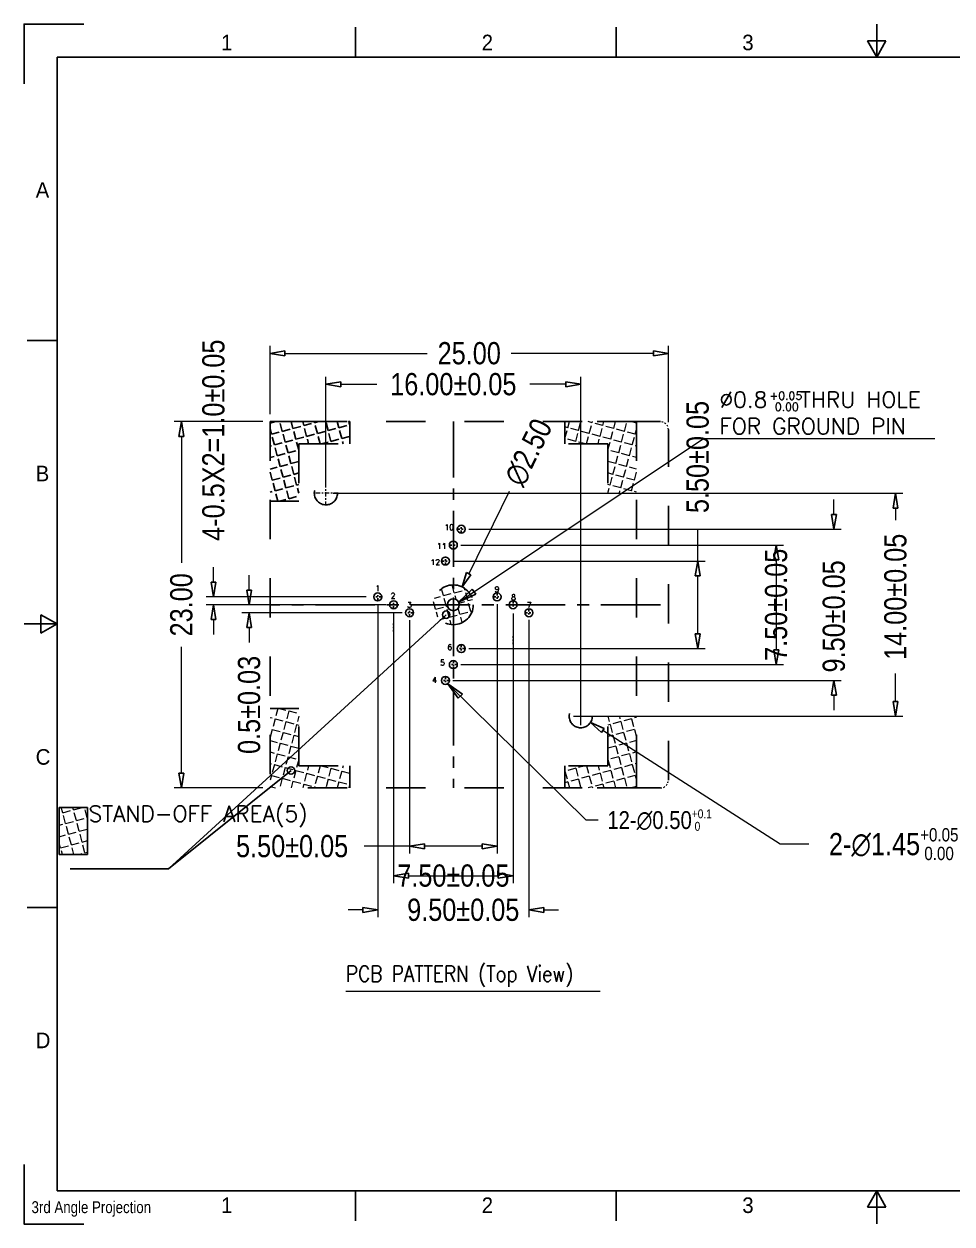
# Model space of a CAD drawing. Header units: millimetres. Extents: x 1410 to 1517, y -277 to -202.
# Drawn here: x 1410 to 1468.3, y -277.2 to -201.9 of the extents above; entities that cross this region are included whole.
import ezdxf
from ezdxf.enums import TextEntityAlignment as Align

# ---------------------------------------------------------------- set-up
doc = ezdxf.new("R2010")
doc.units = ezdxf.units.MM
doc.header["$LTSCALE"] = 30.734
doc.header["$PDMODE"] = 3
doc.header["$PDSIZE"] = 8
doc.linetypes.add('CENTER', pattern=[0.6, 0.375, -0.075, 0.075, -0.075])
doc.linetypes.add('HIDDEN', pattern=[0.2, 0.1, -0.1])
doc.layers.get('0').update_dxf_attribs({"linetype": 'CONTINUOUS'})
doc.layers.get('Defpoints').update_dxf_attribs({"linetype": 'CONTINUOUS'})
for name, color, linetype in [('DEFAULT_2', 8, 'HIDDEN'), ('DIM', 3, 'CONTINUOUS'), ('TuKuang', 7, 'CONTINUOUS')]:
    doc.layers.add(name, color=color, linetype=linetype)
doc.layers.add('from', color=7, linetype='CONTINUOUS', lineweight=13)
doc.styles.add('1', font='romans.shx', dxfattribs={"height": 2.5})
doc.styles.add('ROMANS', font='romans.shx')
doc.styles.get("Standard").update_dxf_attribs({"font": 'txt', "width": 0.85})
doc.styles.add('TXT', font='txt.shx', dxfattribs={"bigfont": 'gbcbig.shx'})
doc.dimstyles.get("Standard").update_dxf_attribs({"dimscale": 0.97, "dimtxt": 2, "dimasz": 1.2, "dimexe": 0.5, "dimexo": 0.5, "dimgap": 0.5, "dimtad": 0, "dimtoh": 1, "dimzin": 1, "dimdsep": 46, "dimtxsty": 'Standard', "dimblk": 'CLOSEDBLANK', "dimcen": 0.5, "dimclrd": 3, "dimclre": 3, "dimclrt": 4, "dimadec": 0, "dimazin": 0, "dimtp": 0.05, "dimtm": 0.05, "dimtfac": 1, "dimtofl": 0, "dimtmove": 0, "dimatfit": 3, "dimldrblk": 'CLOSEDBLANK', "dimfxl": 1, "dimtolj": 1, "dimtzin": 0, "dimlwd": 5, "dimlwe": 5, "dimarcsym": 0})

# ---------------------------------------------------------------- blocks, each defined once
blk = doc.blocks.new('_CLOSEDBLANK')
at = {"color": 0, "linetype": 'ByBlock'}
for p, q in [((-1, 0.167), (0, 0)), ((-1, 0.167), (-1, -0.167)), ((0, 0), (-1, -0.167))]:
    blk.add_line(p, q, dxfattribs=at)
blk = doc.blocks.new('*D4')
at = {"layer": 'Defpoints', "color": 0, "linetype": 'ByBlock', "transparency": 16777216}
for p in [(1428.942, -231.362), (1444.942, -245.362), (1464.705, -245.362)]:
    blk.add_point(p, dxfattribs=at)
at = {"layer": 'DIM', "color": 3, "linetype": 'ByBlock', "lineweight": 5, "transparency": 16777216}
for p, q in [((1429.407, -231.362), (1465.17, -231.362)), ((1464.705, -232.292), (1464.705, -233.047)), ((1464.705, -244.432), (1464.705, -242.672)), ((1445.407, -245.362), (1465.17, -245.362))]:
    blk.add_line(p, q, dxfattribs=at)
at = {"layer": 'DIM', "color": 3, "linetype": 'ByBlock', "lineweight": 5, "transparency": 16777216, "xscale": 0.93, "yscale": 0.93, "zscale": 0.93}
for p, rotation in [((1464.705, -231.362), 90), ((1464.705, -245.362), 270)]:
    blk.add_blockref('_CLOSEDBLANK', p, dxfattribs=dict(at, rotation=rotation))
at = {"layer": 'DIM', "color": 4, "linetype": 'ByBlock', "transparency": 16777216, "insert": (1464.705, -237.86), "char_height": 1.395, "attachment_point": 5, "rotation": 90}
blk.add_mtext('\\A1;14.00±0.05', dxfattribs=at)
blk = doc.blocks.new('*D5')
at = {"layer": 'Defpoints', "color": 0, "linetype": 'ByBlock', "transparency": 16777216}
for p in [(1428.942, -224.516), (1428.942, -231.362), (1444.942, -245.362)]:
    blk.add_point(p, dxfattribs=at)
at = {"layer": 'DIM', "color": 3, "linetype": 'ByBlock', "lineweight": 5, "transparency": 16777216}
for p, q in [((1428.942, -230.897), (1428.942, -224.051)), ((1429.872, -224.516), (1432.129, -224.516)), ((1444.012, -224.516), (1441.754, -224.516)), ((1444.942, -244.897), (1444.942, -224.051))]:
    blk.add_line(p, q, dxfattribs=at)
at = {"layer": 'DIM', "color": 3, "linetype": 'ByBlock', "lineweight": 5, "transparency": 16777216, "xscale": 0.93, "yscale": 0.93, "zscale": 0.93, "rotation": 180}
blk.add_blockref('_CLOSEDBLANK', (1428.942, -224.516), dxfattribs=at)
at = {"layer": 'DIM', "color": 3, "linetype": 'ByBlock', "lineweight": 5, "transparency": 16777216, "xscale": 0.93, "yscale": 0.93, "zscale": 0.93}
blk.add_blockref('_CLOSEDBLANK', (1444.942, -224.516), dxfattribs=at)
at = {"layer": 'DIM', "color": 4, "linetype": 'ByBlock', "transparency": 16777216, "insert": (1436.942, -224.516), "char_height": 1.395, "attachment_point": 5}
blk.add_mtext('\\A1;16.00±0.05', dxfattribs=at)
blk = doc.blocks.new('*D6')
at = {"layer": 'Defpoints', "color": 0, "linetype": 'ByBlock', "transparency": 16777216}
for p in [(1433.192, -238.362), (1440.692, -238.437), (1440.692, -255.37)]:
    blk.add_point(p, dxfattribs=at)
at = {"layer": 'DIM', "color": 3, "linetype": 'ByBlock', "lineweight": 5, "transparency": 16777216}
for p, q in [((1433.192, -238.827), (1433.192, -255.835)), ((1440.692, -238.902), (1440.692, -255.835)), ((1434.122, -255.37), (1439.762, -255.37))]:
    blk.add_line(p, q, dxfattribs=at)
at = {"layer": 'DIM', "color": 3, "linetype": 'ByBlock', "lineweight": 5, "transparency": 16777216, "xscale": 0.93, "yscale": 0.93, "zscale": 0.93, "rotation": 180}
blk.add_blockref('_CLOSEDBLANK', (1433.192, -255.37), dxfattribs=at)
at = {"layer": 'DIM', "color": 3, "linetype": 'ByBlock', "lineweight": 5, "transparency": 16777216, "xscale": 0.93, "yscale": 0.93, "zscale": 0.93}
blk.add_blockref('_CLOSEDBLANK', (1440.692, -255.37), dxfattribs=at)
at = {"layer": 'DIM', "color": 4, "linetype": 'ByBlock', "transparency": 16777216, "insert": (1436.942, -255.37), "char_height": 1.395, "attachment_point": 5}
blk.add_mtext('\\A1;7.50±0.05', dxfattribs=at)
blk = doc.blocks.new('*D7')
at = {"layer": 'Defpoints', "color": 0, "linetype": 'ByBlock', "transparency": 16777216}
for p in [(1432.192, -237.862), (1441.692, -238.837), (1441.692, -257.519)]:
    blk.add_point(p, dxfattribs=at)
at = {"layer": 'DIM', "color": 3, "linetype": 'ByBlock', "lineweight": 5, "transparency": 16777216}
for p, q in [((1432.192, -238.327), (1432.192, -257.984)), ((1441.692, -239.302), (1441.692, -257.984)), ((1431.262, -257.519), (1430.332, -257.519)), ((1442.622, -257.519), (1443.552, -257.519))]:
    blk.add_line(p, q, dxfattribs=at)
at = {"layer": 'DIM', "color": 3, "linetype": 'ByBlock', "lineweight": 5, "transparency": 16777216, "xscale": 0.93, "yscale": 0.93, "zscale": 0.93}
blk.add_blockref('_CLOSEDBLANK', (1432.192, -257.519), dxfattribs=at)
at = {"layer": 'DIM', "color": 3, "linetype": 'ByBlock', "lineweight": 5, "transparency": 16777216, "xscale": 0.93, "yscale": 0.93, "zscale": 0.93, "rotation": 180}
blk.add_blockref('_CLOSEDBLANK', (1441.692, -257.519), dxfattribs=at)
at = {"layer": 'DIM', "color": 4, "linetype": 'ByBlock', "transparency": 16777216, "insert": (1437.565, -257.519), "char_height": 1.395, "attachment_point": 5}
blk.add_mtext('\\A1;9.50±0.05', dxfattribs=at)
blk = doc.blocks.new('*D8')
at = {"layer": 'Defpoints', "color": 0, "linetype": 'ByBlock', "transparency": 16777216}
for p in [(1437.442, -233.612), (1436.442, -243.112), (1460.839, -243.112)]:
    blk.add_point(p, dxfattribs=at)
at = {"layer": 'DIM', "color": 3, "linetype": 'ByBlock', "lineweight": 5, "transparency": 16777216}
for p, q in [((1460.839, -232.682), (1460.839, -231.752)), ((1437.907, -233.612), (1461.303, -233.612)), ((1436.907, -243.112), (1461.303, -243.112)), ((1460.839, -244.042), (1460.839, -244.972))]:
    blk.add_line(p, q, dxfattribs=at)
at = {"layer": 'DIM', "color": 3, "linetype": 'ByBlock', "lineweight": 5, "transparency": 16777216, "xscale": 0.93, "yscale": 0.93, "zscale": 0.93}
for p, rotation in [((1460.839, -233.612), 270), ((1460.839, -243.112), 90)]:
    blk.add_blockref('_CLOSEDBLANK', p, dxfattribs=dict(at, rotation=rotation))
at = {"layer": 'DIM', "color": 4, "linetype": 'ByBlock', "transparency": 16777216, "insert": (1460.839, -239.089), "char_height": 1.395, "attachment_point": 5, "rotation": 90}
blk.add_mtext('\\A1;9.50±0.05', dxfattribs=at)
blk = doc.blocks.new('*D9')
at = {"layer": 'Defpoints', "color": 0, "linetype": 'ByBlock', "transparency": 16777216}
for p in [(1419.868, -226.862), (1425.442, -226.862), (1425.442, -249.862)]:
    blk.add_point(p, dxfattribs=at)
at = {"layer": 'DIM', "color": 3, "linetype": 'ByBlock', "lineweight": 5, "transparency": 16777216}
for p, q in [((1424.977, -226.862), (1419.403, -226.862)), ((1419.868, -227.792), (1419.868, -235.723)), ((1419.868, -248.932), (1419.868, -241.001)), ((1424.977, -249.862), (1419.403, -249.862))]:
    blk.add_line(p, q, dxfattribs=at)
at = {"layer": 'DIM', "color": 3, "linetype": 'ByBlock', "lineweight": 5, "transparency": 16777216, "xscale": 0.93, "yscale": 0.93, "zscale": 0.93}
for p, rotation in [((1419.868, -226.862), 90), ((1419.868, -249.862), 270)]:
    blk.add_blockref('_CLOSEDBLANK', p, dxfattribs=dict(at, rotation=rotation))
at = {"layer": 'DIM', "color": 4, "linetype": 'ByBlock', "transparency": 16777216, "insert": (1419.868, -238.362), "char_height": 1.395, "attachment_point": 5, "rotation": 90}
blk.add_mtext('\\A1;23.00', dxfattribs=at)
blk = doc.blocks.new('*D10')
at = {"layer": 'Defpoints', "color": 0, "linetype": 'ByBlock', "transparency": 16777216}
for p in [(1425.442, -222.573), (1425.442, -226.862), (1450.442, -227.362)]:
    blk.add_point(p, dxfattribs=at)
at = {"layer": 'DIM', "color": 3, "linetype": 'ByBlock', "lineweight": 5, "transparency": 16777216}
for p, q in [((1425.442, -226.397), (1425.442, -222.108)), ((1450.442, -226.897), (1450.442, -222.108)), ((1426.372, -222.573), (1435.303, -222.573)), ((1449.512, -222.573), (1440.58, -222.573))]:
    blk.add_line(p, q, dxfattribs=at)
at = {"layer": 'DIM', "color": 3, "linetype": 'ByBlock', "lineweight": 5, "transparency": 16777216, "xscale": 0.93, "yscale": 0.93, "zscale": 0.93, "rotation": 180}
blk.add_blockref('_CLOSEDBLANK', (1425.442, -222.573), dxfattribs=at)
at = {"layer": 'DIM', "color": 3, "linetype": 'ByBlock', "lineweight": 5, "transparency": 16777216, "xscale": 0.93, "yscale": 0.93, "zscale": 0.93}
blk.add_blockref('_CLOSEDBLANK', (1450.442, -222.573), dxfattribs=at)
at = {"layer": 'DIM', "color": 4, "linetype": 'ByBlock', "transparency": 16777216, "insert": (1437.942, -222.573), "char_height": 1.395, "attachment_point": 5}
blk.add_mtext('\\A1;25.00', dxfattribs=at)
blk = doc.blocks.new('*D11')
at = {"layer": 'Defpoints', "color": 0, "linetype": 'ByBlock', "transparency": 16777216}
for p in [(1437.495, -237.241), (1436.388, -239.483)]:
    blk.add_point(p, dxfattribs=at)
at = {"layer": 'DIM', "color": 3, "linetype": 'ByBlock', "lineweight": 5, "transparency": 16777216}
for p, q in [((1440.455, -231.246), (1437.907, -236.407)), ((1436.942, -238.827), (1436.942, -237.897)), ((1436.477, -238.362), (1437.407, -238.362))]:
    blk.add_line(p, q, dxfattribs=at)
at = {"layer": 'DIM', "color": 3, "linetype": 'ByBlock', "lineweight": 5, "transparency": 16777216, "xscale": 0.93, "yscale": 0.93, "zscale": 0.93, "rotation": 243.7277624306695}
blk.add_blockref('_CLOSEDBLANK', (1437.495, -237.241), dxfattribs=at)
at = {"layer": 'DIM', "color": 4, "linetype": 'ByBlock', "transparency": 16777216, "insert": (1441.666, -228.791), "char_height": 1.395, "attachment_point": 5, "rotation": 63.72776}
blk.add_mtext('\\A1;∅2.50', dxfattribs=at)
blk = doc.blocks.new('*D12')
at = {"layer": 'Defpoints', "color": 0, "linetype": 'ByBlock', "transparency": 16777216}
for p in [(1436.942, -234.612), (1436.942, -242.112), (1457.215, -242.112)]:
    blk.add_point(p, dxfattribs=at)
at = {"layer": 'DIM', "color": 3, "linetype": 'ByBlock', "lineweight": 5, "transparency": 16777216}
for p, q in [((1437.407, -234.612), (1457.68, -234.612)), ((1457.215, -235.542), (1457.215, -241.182)), ((1437.407, -242.112), (1457.68, -242.112))]:
    blk.add_line(p, q, dxfattribs=at)
at = {"layer": 'DIM', "color": 3, "linetype": 'ByBlock', "lineweight": 5, "transparency": 16777216, "xscale": 0.93, "yscale": 0.93, "zscale": 0.93}
for p, rotation in [((1457.215, -234.612), 90), ((1457.215, -242.112), 270)]:
    blk.add_blockref('_CLOSEDBLANK', p, dxfattribs=dict(at, rotation=rotation))
at = {"layer": 'DIM', "color": 4, "linetype": 'ByBlock', "transparency": 16777216, "insert": (1457.215, -238.362), "char_height": 1.395, "attachment_point": 5, "rotation": 90}
blk.add_mtext('\\A1;7.50±0.05', dxfattribs=at)
blk = doc.blocks.new('*D13')
at = {"layer": 'Defpoints', "color": 0, "linetype": 'ByBlock', "transparency": 16777216}
for p in [(1436.442, -235.612), (1437.442, -241.112), (1452.289, -241.112)]:
    blk.add_point(p, dxfattribs=at)
at = {"layer": 'DIM', "color": 3, "linetype": 'ByBlock', "lineweight": 5, "transparency": 16777216}
for p, q in [((1452.289, -235.612), (1452.289, -233.597)), ((1436.907, -235.612), (1452.754, -235.612)), ((1452.289, -240.182), (1452.289, -236.542)), ((1437.907, -241.112), (1452.754, -241.112))]:
    blk.add_line(p, q, dxfattribs=at)
at = {"layer": 'DIM', "color": 3, "linetype": 'ByBlock', "lineweight": 5, "transparency": 16777216, "xscale": 0.93, "yscale": 0.93, "zscale": 0.93}
for p, rotation in [((1452.289, -235.612), 90), ((1452.289, -241.112), 270)]:
    blk.add_blockref('_CLOSEDBLANK', p, dxfattribs=dict(at, rotation=rotation))
at = {"layer": 'DIM', "color": 4, "linetype": 'ByBlock', "transparency": 16777216, "insert": (1452.289, -229.081), "char_height": 1.395, "attachment_point": 5, "rotation": 90}
blk.add_mtext('\\A1;5.50±0.05', dxfattribs=at)
blk = doc.blocks.new('*D14')
at = {"layer": 'Defpoints', "color": 0, "linetype": 'ByBlock', "transparency": 16777216}
for p in [(1439.692, -237.862), (1434.192, -238.862), (1434.192, -253.52)]:
    blk.add_point(p, dxfattribs=at)
at = {"layer": 'DIM', "color": 3, "linetype": 'ByBlock', "lineweight": 5, "transparency": 16777216}
for p, q in [((1439.692, -238.327), (1439.692, -253.984)), ((1434.192, -239.327), (1434.192, -253.984)), ((1434.192, -253.52), (1431.337, -253.52)), ((1438.762, -253.52), (1435.122, -253.52))]:
    blk.add_line(p, q, dxfattribs=at)
at = {"layer": 'DIM', "color": 3, "linetype": 'ByBlock', "lineweight": 5, "transparency": 16777216, "xscale": 0.93, "yscale": 0.93, "zscale": 0.93, "rotation": 180}
blk.add_blockref('_CLOSEDBLANK', (1434.192, -253.52), dxfattribs=at)
at = {"layer": 'DIM', "color": 3, "linetype": 'ByBlock', "lineweight": 5, "transparency": 16777216, "xscale": 0.93, "yscale": 0.93, "zscale": 0.93}
blk.add_blockref('_CLOSEDBLANK', (1439.692, -253.52), dxfattribs=at)
at = {"layer": 'DIM', "color": 4, "linetype": 'ByBlock', "transparency": 16777216, "insert": (1426.821, -253.52), "char_height": 1.395, "attachment_point": 5}
blk.add_mtext('\\A1;5.50±0.05', dxfattribs=at)
blk = doc.blocks.new('asdf456')
at = {"color": 8}
for p, q in [((1449.22, 152.96), (1448.09, 154.93)), ((1448.09, 154.93), (1450.34, 154.93)), ((1450.34, 154.93), (1449.22, 152.96)), ((1348.08, 83.25), (1348.08, 85.49)), ((1348.08, 85.49), (1350.05, 84.37)), ((1350.05, 84.37), (1348.08, 83.25)), ((1449.22, 15.77), (1448.09, 13.81)), ((1450.34, 13.81), (1449.22, 15.77)), ((1448.09, 13.81), (1450.34, 13.81))]:
    blk.add_line(p, q, dxfattribs=at)
at = {"layer": 'TuKuang', "color": 8}
for p, q in [((1449.22, 152.96), (1449.22, 156.94)), ((1386.16, 152.96), (1386.16, 156.57)), ((1417.69, 152.96), (1417.69, 156.57)), ((1350.05, 15.77), (1350.05, 152.96)), ((1350.05, 152.96), (1548.39, 152.96)), ((1350.05, 118.67), (1346.44, 118.67)), ((1350.05, 84.37), (1346.07, 84.37)), ((1350.05, 50.07), (1346.44, 50.07)), ((1548.39, 15.77), (1350.05, 15.77)), ((1386.16, 15.77), (1386.16, 12.16)), ((1417.69, 15.77), (1417.69, 12.16)), ((1449.22, 15.77), (1449.22, 11.8))]:
    blk.add_line(p, q, dxfattribs=at)
for points in [[(1346.05, 149.74), (1346.05, 156.96), (1353.27, 156.96)], [(1346.05, 18.99), (1346.05, 11.77), (1353.27, 11.77)]]:
    blk.add_lwpolyline(points, dxfattribs=at)
at = {"color": 8, "char_height": 1.8844, "attachment_point": 1, "style": '1'}
for s, insert, width in [('{\\f@Gulim|b0|i0|c0|p34;1}', (1369.9, 155.67), 8.3008), ('{\\f@Gulim|b0|i0|c134|p34;2}', (1401.43, 155.67), 8.3008), ('{\\f@Gulim|b0|i0|c134|p34;3}', (1432.96, 155.67), 8.3008), ('{\\f@Gulim|b0|i0|c134|p34;A}', (1347.46, 137.82), 9.0416), ('{\\f@Gulim|b0|i0|c134|p34;B}', (1347.46, 103.52), 9.0416), ('{\\f@Gulim|b0|i0|c134|p34;C}', (1347.46, 69.23), 9.0416), ('{\\f@Gulim|b0|i0|c134|p34;D}', (1347.46, 34.93), 9.0416), ('{\\f@Gulim|b0|i0|c0|p34;1}', (1369.9, 14.99), 8.3008), ('{\\f@Gulim|b0|i0|c134|p34;2}', (1401.43, 14.99), 8.3008), ('{\\f@Gulim|b0|i0|c134|p34;3}', (1432.96, 14.99), 8.3008)]:
    blk.add_mtext(s, dxfattribs=dict(at, insert=insert, width=width))
at = {"layer": 'TuKuang', "color": 8, "lineweight": 9, "insert": (1346.96, 14.53), "char_height": 1.4441, "width": 18.5479, "attachment_point": 1}
blk.add_mtext('{\\f@Gulim|b0|i0|c0|p34;\\C8;3rd Angle Projection}', dxfattribs=at)
blk = doc.blocks.new('P')
at = {"lineweight": 9}
blk.add_line((1851.26, 2772.63), (1883.21, 2772.63), dxfattribs=at)
at = {"lineweight": 9, "insert": (1851.27, 2775.82), "char_height": 2, "attachment_point": 1}
blk.add_mtext('{\\Fromans|c0;PCB PATTERN (Top View)}', dxfattribs=at)
blk = doc.blocks.new('*D15')
at = {"layer": 'Defpoints', "color": 0, "linetype": 'ByBlock', "transparency": 16777216}
for p in [(1433.192, -238.362), (1424.123, -238.862), (1434.192, -238.862)]:
    blk.add_point(p, dxfattribs=at)
at = {"layer": 'DIM', "color": 3, "linetype": 'ByBlock', "lineweight": 5, "transparency": 16777216}
for p, q in [((1424.123, -237.432), (1424.123, -236.502)), ((1432.727, -238.362), (1423.659, -238.362)), ((1433.727, -238.862), (1423.659, -238.862)), ((1424.123, -239.792), (1424.123, -240.722))]:
    blk.add_line(p, q, dxfattribs=at)
at = {"layer": 'DIM', "color": 3, "linetype": 'ByBlock', "lineweight": 5, "transparency": 16777216, "xscale": 0.93, "yscale": 0.93, "zscale": 0.93}
for p, rotation in [((1424.123, -238.362), 270), ((1424.123, -238.862), 90)]:
    blk.add_blockref('_CLOSEDBLANK', p, dxfattribs=dict(at, rotation=rotation))
at = {"layer": 'DIM', "color": 4, "linetype": 'ByBlock', "transparency": 16777216, "insert": (1424.123, -244.645), "char_height": 1.395, "attachment_point": 5, "rotation": 90}
blk.add_mtext('\\A1;{\\C2;0.5%%p0.03}', dxfattribs=at)
blk = doc.blocks.new('*D16')
at = {"layer": 'Defpoints', "color": 0, "linetype": 'ByBlock', "transparency": 16777216}
for p in [(1421.883, -237.862), (1431.942, -237.862), (1433.192, -238.362)]:
    blk.add_point(p, dxfattribs=at)
at = {"layer": 'DIM', "color": 3, "linetype": 'ByBlock', "lineweight": 5, "transparency": 16777216}
for p, q in [((1421.883, -236.932), (1421.883, -236.002)), ((1431.477, -237.862), (1421.418, -237.862)), ((1432.727, -238.362), (1421.418, -238.362)), ((1421.883, -239.292), (1421.883, -240.222))]:
    blk.add_line(p, q, dxfattribs=at)
at = {"layer": 'DIM', "color": 3, "linetype": 'ByBlock', "lineweight": 5, "transparency": 16777216, "xscale": 0.93, "yscale": 0.93, "zscale": 0.93}
for p, rotation in [((1421.883, -237.862), 270), ((1421.883, -238.362), 90)]:
    blk.add_blockref('_CLOSEDBLANK', p, dxfattribs=dict(at, rotation=rotation))
at = {"layer": 'DIM', "color": 4, "linetype": 'ByBlock', "transparency": 16777216, "insert": (1421.883, -228.027), "char_height": 1.395, "attachment_point": 5, "rotation": 90}
blk.add_mtext('\\A1;{\\C2;4-0.5X2=1.0%%P0.05}', dxfattribs=at)
blk = doc.blocks.new('*D17')
at = {"layer": 'Defpoints', "color": 0, "linetype": 'ByBlock', "transparency": 16777216}
for p in [(1444.331, -244.971), (1445.552, -245.753)]:
    blk.add_point(p, dxfattribs=at)
at = {"layer": 'DIM', "color": 3, "linetype": 'ByBlock', "lineweight": 5, "transparency": 16777216}
for p, q in [((1444.477, -245.362), (1445.407, -245.362)), ((1444.942, -245.827), (1444.942, -244.897)), ((1457.468, -253.387), (1446.335, -246.255)), ((1459.268, -253.387), (1457.468, -253.387))]:
    blk.add_line(p, q, dxfattribs=at)
at = {"layer": 'DIM', "color": 3, "linetype": 'ByBlock', "lineweight": 5, "transparency": 16777216, "xscale": 0.93, "yscale": 0.93, "zscale": 0.93, "rotation": 147.3529996918283}
blk.add_blockref('_CLOSEDBLANK', (1445.552, -245.753), dxfattribs=at)
at = {"layer": 'DIM', "color": 4, "linetype": 'ByBlock', "transparency": 16777216, "insert": (1464.594, -253.387), "char_height": 1.395, "attachment_point": 5}
blk.add_mtext('\\A1;2-∅1.45{\\H0.837000;\\S+0.05^  0.00;}', dxfattribs=at)

msp = doc.modelspace()

# ---------------------------------------------------------------- hatches: boundary and pattern name
at = {"linetype": 'HIDDEN', "lineweight": 9, "ltscale": 0.3}
h = msp.add_hatch(dxfattribs=at)
h.set_pattern_fill('ANGLE', color=8, scale=0.1, angle=15, style=0)
h.set_pattern_definition([(165, (3373.622, -642.2858), (0.1807851, 0.6746992), [0.508, -0.1905]), (75, (3373.622, -642.2858), (0.6746992, -0.1807851), [0.508, -0.1905])])
h.paths.add_polyline_path([(1446.642, -228.262), (1446.642, -231.362), (1448.442, -231.362), (1448.442, -226.862), (1443.942, -226.862), (1443.942, -228.262)])
edge = h.paths.add_edge_path(flags=17)
edge.add_line((1446.642, -228.262), (1446.642, -231.362))
h = msp.add_hatch(dxfattribs=at)
h.set_pattern_fill('ANGLE', color=8, scale=0.1, angle=15, style=0)
h.set_pattern_definition([(15, (730.6092, -256.9451), (-0.1807851, 0.6746992), [0.508, -0.1905]), (105, (730.6092, -256.9451), (-0.6746992, -0.1807851), [0.508, -0.1905])])
edge = h.paths.add_edge_path(flags=16)
edge.add_arc((1436.942, -238.362), 0.375, 0, 360)
edge = h.paths.add_edge_path()
edge.add_arc((1436.942, -238.362), 1.25, 0, 360)
h = msp.add_hatch(dxfattribs=at)
h.set_pattern_fill('ANGLE', color=8, scale=0.1, angle=15, style=0)
h.set_pattern_definition([(345, (-499.7385, 165.5619), (-0.1807851, -0.6746992), [0.508, -0.1905]), (255, (-499.7385, 165.5619), (-0.6746992, 0.1807851), [0.508, -0.1905])])
h.paths.add_polyline_path([(1427.242, -248.462), (1427.242, -244.862), (1425.442, -244.862), (1425.442, -249.862), (1430.442, -249.862), (1430.442, -248.462)])
edge = h.paths.add_edge_path(flags=17)
edge.add_line((1427.242, -248.462), (1427.242, -244.862))
h = msp.add_hatch(dxfattribs=at)
h.set_pattern_fill('ANGLE', color=8, scale=0.1, angle=15, style=0)
h.set_pattern_definition([(195, (3373.622, 165.5619), (0.1807851, -0.6746992), [0.508, -0.1905]), (285, (3373.622, 165.5619), (0.6746992, 0.1807851), [0.508, -0.1905])])
h.paths.add_polyline_path([(1446.642, -248.462), (1446.642, -245.362), (1448.442, -245.362), (1448.442, -249.862), (1443.942, -249.862), (1443.942, -248.462)])
edge = h.paths.add_edge_path(flags=17)
edge.add_line((1446.642, -248.462), (1446.642, -245.362))
h = msp.add_hatch(dxfattribs=at)
h.set_pattern_fill('ANGLE', color=8, scale=0.1, angle=15, style=0)
h.set_pattern_definition([(15, (730.966, -393.51385), (-0.1807851, 0.6746992), [0.508, -0.1905]), (105, (730.966, -393.51385), (-0.6746992, -0.1807851), [0.508, -0.1905])])
h.paths.add_polyline_path([(1413.979, -254.035), (1412.196, -254.035), (1412.196, -251.083), (1413.979, -251.083)])
at = {"layer": 'DEFAULT_2', "ltscale": 0.8}
h = msp.add_hatch(dxfattribs=at)
h.set_pattern_fill('ANGLE', color=256, scale=0.1, angle=15, style=0)
h.set_pattern_definition([(15, (-499.7385, -642.2858), (-0.1807851, 0.6746992), [0.508, -0.1905]), (105, (-499.7385, -642.2858), (-0.6746992, -0.1807851), [0.508, -0.1905])])
h.paths.add_polyline_path([(1427.242, -228.262), (1427.242, -231.862), (1425.442, -231.862), (1425.442, -226.862), (1430.442, -226.862), (1430.442, -228.262)])
edge = h.paths.add_edge_path(flags=17)
edge.add_line((1427.242, -228.262), (1427.242, -231.862))

# ---------------------------------------------------------------- linework, layer by layer
at = {"color": 1, "linetype": 'CENTER', "ltscale": 0.304132}
msp.add_line((1436.942, -226.862), (1436.942, -249.862), dxfattribs=at)
at = {"color": 1, "linetype": 'CENTER', "lineweight": 9, "ltscale": 0.023141}
for p, q in [((1428.942, -232.132), (1428.942, -230.592)), ((1428.942, -232.132), (1428.942, -230.592)), ((1429.712, -231.362), (1428.172, -231.362)), ((1429.712, -231.362), (1428.172, -231.362))]:
    msp.add_line(p, q, dxfattribs=at)
at = {"color": 0, "linetype": 'HIDDEN', "lineweight": 9, "ltscale": 0.04}
msp.add_line((1446.642, -231.362), (1448.442, -231.362), dxfattribs=at)
at = {"color": 1, "linetype": 'CENTER', "ltscale": 0.016529}
for p, q in [((1437.442, -233.887), (1437.442, -233.337)), ((1437.167, -233.612), (1437.717, -233.612)), ((1436.667, -234.612), (1437.217, -234.612)), ((1436.667, -234.612), (1437.217, -234.612)), ((1436.667, -234.612), (1437.217, -234.612)), ((1436.942, -234.887), (1436.942, -234.337)), ((1436.942, -234.887), (1436.942, -234.337)), ((1436.942, -234.887), (1436.942, -234.337)), ((1436.167, -235.612), (1436.717, -235.612)), ((1436.167, -235.612), (1436.717, -235.612)), ((1436.442, -235.887), (1436.442, -235.337)), ((1436.442, -235.887), (1436.442, -235.337)), ((1432.467, -237.862), (1431.917, -237.862)), ((1432.192, -238.137), (1432.192, -237.587)), ((1433.192, -238.637), (1433.192, -238.087)), ((1433.192, -238.637), (1433.192, -238.087)), ((1433.192, -238.637), (1433.192, -238.087)), ((1439.417, -237.862), (1439.967, -237.862)), ((1439.417, -237.862), (1439.967, -237.862)), ((1439.692, -237.587), (1439.692, -238.137)), ((1439.692, -237.587), (1439.692, -238.137)), ((1440.692, -238.087), (1440.692, -238.637)), ((1440.692, -238.087), (1440.692, -238.637)), ((1440.692, -238.087), (1440.692, -238.637)), ((1433.467, -238.362), (1432.917, -238.362)), ((1433.467, -238.362), (1432.917, -238.362)), ((1433.467, -238.362), (1432.917, -238.362)), ((1434.192, -239.137), (1434.192, -238.587)), ((1434.192, -239.137), (1434.192, -238.587)), ((1440.417, -238.362), (1440.967, -238.362)), ((1440.417, -238.362), (1440.967, -238.362)), ((1440.417, -238.362), (1440.967, -238.362)), ((1441.692, -238.587), (1441.692, -239.137)), ((1434.467, -238.862), (1433.917, -238.862)), ((1434.467, -238.862), (1433.917, -238.862)), ((1441.417, -238.862), (1441.967, -238.862)), ((1437.442, -240.837), (1437.442, -241.387)), ((1437.442, -240.837), (1437.442, -241.387)), ((1436.942, -241.837), (1436.942, -242.387)), ((1436.942, -241.837), (1436.942, -242.387)), ((1436.942, -241.837), (1436.942, -242.387)), ((1437.717, -241.112), (1437.167, -241.112)), ((1437.717, -241.112), (1437.167, -241.112)), ((1437.217, -242.112), (1436.667, -242.112)), ((1437.217, -242.112), (1436.667, -242.112)), ((1437.217, -242.112), (1436.667, -242.112)), ((1436.717, -243.112), (1436.167, -243.112)), ((1436.442, -242.837), (1436.442, -243.387))]:
    msp.add_line(p, q, dxfattribs=at)
at = {"color": 1, "linetype": 'CENTER', "ltscale": 0.024793}
for p, q in [((1436.942, -238.774), (1436.942, -237.949)), ((1436.942, -238.774), (1436.942, -237.949)), ((1436.942, -237.949), (1436.942, -238.774)), ((1436.942, -237.949), (1436.942, -238.774)), ((1436.529, -238.362), (1437.354, -238.362)), ((1437.354, -238.362), (1436.529, -238.362)), ((1437.354, -238.362), (1436.529, -238.362)), ((1436.529, -238.362), (1437.354, -238.362))]:
    msp.add_line(p, q, dxfattribs=at)
at = {"color": 1, "linetype": 'CENTER', "ltscale": 0.323967}
msp.add_line((1449.942, -238.362), (1425.442, -238.362), dxfattribs=at)
at = {"color": 0, "linetype": 'ByBlock'}
for p, q in [((1436.49, -238.982), (1419.047, -254.934)), ((1426.749, -248.765), (1419.047, -254.934)), ((1412.196, -251.083), (1413.979, -251.083)), ((1412.196, -251.083), (1412.196, -254.035)), ((1413.979, -251.083), (1413.979, -254.035)), ((1413.979, -254.035), (1412.196, -254.035)), ((1419.047, -254.934), (1412.891, -254.934))]:
    msp.add_line(p, q, dxfattribs=at)
at = {"color": 0, "linetype": 'CENTER', "lineweight": 9, "ltscale": 0.008264}
for p, q in [((1433.192, -240.037), (1433.192, -239.487)), ((1433.192, -240.037), (1433.192, -239.487)), ((1433.192, -240.037), (1433.192, -239.487)), ((1440.692, -240.837), (1440.692, -240.287)), ((1440.692, -240.837), (1440.692, -240.287)), ((1440.692, -240.837), (1440.692, -240.287))]:
    msp.add_line(p, q, dxfattribs=at)
at = {"color": 1, "linetype": 'CENTER', "lineweight": 9, "ltscale": 0.016529}
msp.add_line((1444.942, -245.912), (1444.942, -244.812), dxfattribs=at)
at = {"color": 3, "lineweight": 9}
for p, q in [((1444.517, -245.362), (1445.367, -245.362)), ((1444.942, -245.787), (1444.942, -244.937))]:
    msp.add_line(p, q, dxfattribs=at)
at = {"color": 3, "linetype": 'ByBlock', "lineweight": 9}
for p, q in [((1444.662, -245.362), (1445.222, -245.362)), ((1444.942, -245.642), (1444.942, -245.082)), ((1446.045, -251.878), (1445.291, -251.878))]:
    msp.add_line(p, q, dxfattribs=at)
at = {"color": 0}
for centre in [(1437.442, -233.612), (1436.942, -234.612), (1436.442, -235.612), (1432.192, -237.862), (1439.692, -237.862), (1433.192, -238.362), (1434.192, -238.862), (1440.692, -238.362), (1441.692, -238.862), (1437.442, -241.112), (1436.942, -242.112), (1436.442, -243.112)]:
    msp.add_circle(centre, 0.25, dxfattribs=at)
at = {"color": 0, "linetype": 'Continuous', "lineweight": 9}
msp.add_circle((1436.942, -238.362), 0.375, dxfattribs=at)
at = {"color": 0, "linetype": 'Continuous'}
msp.add_circle((1436.942, -238.362), 0.375, dxfattribs=at)
at = {"color": 6, "linetype": 'Continuous', "lineweight": 9}
msp.add_circle((1436.942, -238.362), 0.375, dxfattribs=at)
at = {"color": 6, "linetype": 'Continuous'}
msp.add_circle((1436.942, -238.362), 0.375, dxfattribs=at)
at = {"color": 0, "linetype": 'ByBlock'}
for centre in [(1436.49, -238.982), (1426.749, -248.765)]:
    msp.add_circle(centre, 0.233, dxfattribs=at)
at = {"color": 8, "linetype": 'HIDDEN', "lineweight": 9, "ltscale": 0.02}
for centre, start, end in [((1449.942, -227.362), 0, 90), ((1449.942, -249.362), 270, 360)]:
    msp.add_arc(centre, 0.5, start, end, dxfattribs=at)
at = {"layer": 'DEFAULT_2', "ltscale": 0.8}
for p, q in [((1425.442, -226.862), (1425.442, -249.862)), ((1449.942, -226.862), (1425.442, -226.862)), ((1425.442, -226.862), (1430.442, -226.862)), ((1425.442, -226.862), (1425.442, -231.862)), ((1430.442, -226.862), (1430.442, -228.262)), ((1448.442, -226.862), (1443.942, -226.862)), ((1443.942, -226.862), (1443.942, -228.262)), ((1448.442, -226.862), (1448.442, -249.862)), ((1448.442, -226.862), (1448.442, -231.362)), ((1450.442, -249.362), (1450.442, -227.362)), ((1427.242, -228.262), (1430.442, -228.262)), ((1427.242, -228.262), (1427.242, -231.862)), ((1446.642, -228.262), (1443.942, -228.262)), ((1446.642, -228.262), (1446.642, -231.362)), ((1427.242, -231.862), (1425.442, -231.862)), ((1427.242, -244.862), (1425.442, -244.862)), ((1427.242, -248.462), (1427.242, -244.862)), ((1446.642, -248.462), (1446.642, -245.362)), ((1448.442, -249.862), (1448.442, -245.362)), ((1427.242, -248.462), (1430.442, -248.462)), ((1430.442, -249.862), (1430.442, -248.462)), ((1446.642, -248.462), (1443.942, -248.462)), ((1443.942, -249.862), (1443.942, -248.462)), ((1449.942, -249.862), (1425.442, -249.862)), ((1448.442, -249.862), (1443.942, -249.862))]:
    msp.add_line(p, q, dxfattribs=at)
for centre, radius in [((1428.942, -231.362), 0.725), ((1436.942, -238.362), 1.25), ((1444.942, -245.362), 0.725)]:
    msp.add_circle(centre, radius, dxfattribs=at)

# ---------------------------------------------------------------- block references
at = {"xscale": 0.518942464007705, "yscale": 0.518942464007705, "zscale": 0.518942464007705}
msp.add_blockref('asdf456', (711.463, -283.349), dxfattribs=at)
at = {"layer": 'DIM', "color": 0, "linetype": 'ByBlock', "xscale": 0.5, "yscale": 0.5, "zscale": 0.5}
msp.add_blockref('P', (504.563, -1648.934), dxfattribs=at)

# ---------------------------------------------------------------- texts
at = {"color": 0, "linetype": 'ByBlock', "char_height": 1, "attachment_point": 1, "style": 'ROMANS'}
for s, insert, width in [('%%C0.8   THRU HOLE FOR GROUND PIN', (1453.658, -224.983), 16.1594), ('\\A1;{\\H0.5x;\\S+0.05^  0.00;}', (1456.789, -224.983), 10.4663), ('STAND-OFF AREA(5)', (1414.041, -250.981), 15.18866)]:
    msp.add_mtext(s, dxfattribs=dict(at, insert=insert, width=width))
at = {"color": 4, "linetype": 'ByBlock', "lineweight": 9, "insert": (1449.892, -251.878), "char_height": 1.12, "attachment_point": 5}
msp.add_mtext('\\A1;12-∅0.50{\\H0.5x;\\S+0.1^  0;}', dxfattribs=at)
at = {"layer": 'from', "color": 6, "linetype": 'ByBlock', "style": 'TXT'}
for s, p in [('10', (1436.682, -233.493)), ('11', (1436.217, -234.673)), ('12', (1435.809, -235.682)), ('1', (1432.19, -237.32)), ('9', (1439.69, -237.384)), ('2', (1433.155, -237.795)), ('8', (1440.722, -237.889)), ('3', (1434.187, -238.364)), ('7', (1441.703, -238.37)), ('6', (1436.717, -241.023)), ('5', (1436.263, -241.993)), ('4', (1435.757, -243.079))]:
    msp.add_text(s, height=0.35, dxfattribs=at).set_placement(p, align=Align.MIDDLE)

# ---------------------------------------------------------------- dimensions: what is measured, and where the dimension line sits
at = {"layer": 'DIM', "color": 0, "linetype": 'ByBlock'}
for base, p2, text, picture, middle in [((1421.883, -237.862), (1431.942, -237.862), '{\\C2;4-0.5X2=1.0%%P0.05}', '*D16', (1421.883, -228.027)), ((1424.123, -238.862), (1434.192, -238.862), '{\\C2;0.5%%p0.03}', '*D15', (1424.123, -244.645))]:
    dim = msp.add_linear_dim(base=base, p1=(1433.192, -238.362), p2=p2, angle=90, text=text, dimstyle='Standard', override={"dimscale": 0.93, "dimtxt": 1.5, "dimasz": 1, "dimexe": 0.49975, "dimexo": 0.49975, "dimgap": 0.49975, "dimtoh": 0, "dimtol": 1}, dxfattribs=at)
    dim.commit()
    dim.dimension.update_dxf_attribs({"geometry": picture, "text_midpoint": middle})
dim = msp.add_linear_dim(base=(1425.442, -222.573), p1=(1450.442, -227.362), p2=(1425.442, -226.862), dimstyle='Standard', override={"dimscale": 0.93, "dimtxt": 1.5, "dimasz": 1, "dimexe": 0.49975, "dimexo": 0.49975, "dimgap": 0.49975, "dimtoh": 0}, dxfattribs=at)
dim.commit()
dim.dimension.update_dxf_attribs({"geometry": '*D10', "text_midpoint": (1437.942, -222.573)})
for base, p1, p2, picture, middle in [((1428.942, -224.516), (1444.942, -245.362), (1428.942, -231.362), '*D5', (1436.942, -224.516)), ((1434.192, -253.52), (1439.692, -237.862), (1434.192, -238.862), '*D14', (1426.821, -253.52)), ((1441.692, -257.519), (1432.192, -237.862), (1441.692, -238.837), '*D7', (1437.565, -257.519)), ((1440.692, -255.37), (1433.192, -238.362), (1440.692, -238.437), '*D6', (1436.942, -255.37))]:
    dim = msp.add_linear_dim(base=base, p1=p1, p2=p2, dimstyle='Standard', override={"dimscale": 0.93, "dimtxt": 1.5, "dimasz": 1, "dimexe": 0.49975, "dimexo": 0.49975, "dimgap": 0.49975, "dimtoh": 0, "dimtol": 1}, dxfattribs=at)
    dim.commit()
    dim.dimension.update_dxf_attribs({"geometry": picture, "text_midpoint": middle, "dimtype": 128})
for base, p1, p2, override, picture, middle in [((1452.289, -241.112), (1436.442, -235.612), (1437.442, -241.112), {"dimscale": 0.93, "dimtxt": 1.5, "dimasz": 1, "dimexe": 0.49975, "dimexo": 0.49975, "dimgap": 0.49975, "dimtoh": 0, "dimtol": 1}, '*D13', (1452.289, -229.081)), ((1419.868, -226.862), (1425.442, -249.862), (1425.442, -226.862), {"dimscale": 0.93, "dimtxt": 1.5, "dimasz": 1, "dimexe": 0.49975, "dimexo": 0.49975, "dimgap": 0.49975, "dimtoh": 0}, '*D9', (1419.868, -238.362)), ((1464.705, -245.362), (1428.942, -231.362), (1444.942, -245.362), {"dimscale": 0.93, "dimtxt": 1.5, "dimasz": 1, "dimexe": 0.49975, "dimexo": 0.49975, "dimgap": 0.49975, "dimtoh": 0, "dimtol": 1}, '*D4', (1464.705, -237.86)), ((1460.839, -243.112), (1437.442, -233.612), (1436.442, -243.112), {"dimscale": 0.93, "dimtxt": 1.5, "dimasz": 1, "dimexe": 0.49975, "dimexo": 0.49975, "dimgap": 0.49975, "dimtoh": 0, "dimtol": 1}, '*D8', (1460.839, -239.089)), ((1457.215, -242.112), (1436.942, -234.612), (1436.942, -242.112), {"dimscale": 0.93, "dimtxt": 1.5, "dimasz": 1, "dimexe": 0.49975, "dimexo": 0.49975, "dimgap": 0.49975, "dimtoh": 0, "dimtol": 1}, '*D12', (1457.215, -238.362))]:
    dim = msp.add_linear_dim(base=base, p1=p1, p2=p2, angle=90, dimstyle='Standard', override=override, dxfattribs=at)
    dim.commit()
    dim.dimension.update_dxf_attribs({"geometry": picture, "text_midpoint": middle, "dimtype": 128})
dim = msp.add_diameter_dim_2p(p1=(1436.388, -239.483), p2=(1437.495, -237.241), dimstyle='Standard', override={"dimscale": 0.93, "dimtxt": 1.5, "dimasz": 1, "dimexe": 0.49975, "dimexo": 0.49975, "dimgap": 0.49975, "dimtoh": 0}, dxfattribs=at)
dim.commit()
dim.dimension.update_dxf_attribs({"geometry": '*D11', "text_midpoint": (1441.666, -228.791), "dimtype": 131})
dim = msp.add_diameter_dim_2p(p1=(1444.331, -244.971), p2=(1445.552, -245.753), text='2-<>', dimstyle='Standard', override={"dimscale": 0.93, "dimtxt": 1.5, "dimasz": 1, "dimexe": 0.49975, "dimexo": 0.49975, "dimgap": 0.49975, "dimtih": 1, "dimtol": 1, "dimlim": 0, "dimtp": 0.05, "dimtm": 0, "dimtfac": 0.6, "dimtdec": 2, "dimtolj": 1}, dxfattribs=at)
dim.commit()
dim.dimension.update_dxf_attribs({"geometry": '*D17', "text_midpoint": (1464.594, -253.387), "dimtype": 131})

# ---------------------------------------------------------------- leaders
at = {"color": 0, "linetype": 'ByBlock'}
for points, override in [([(1437.273, -238.186), (1452.654, -227.925), (1467.183, -227.925)], {"dimgap": 0.5, "dimtad": 0}), ([(1436.589, -243.314), (1445.291, -251.878)], {"dimscale": 0.93, "dimgap": 0.5, "dimtad": 0, "dimtoh": 0})]:
    msp.add_leader(points, dimstyle='Standard', override=override, dxfattribs=at)

doc.saveas('drawing.dxf')
